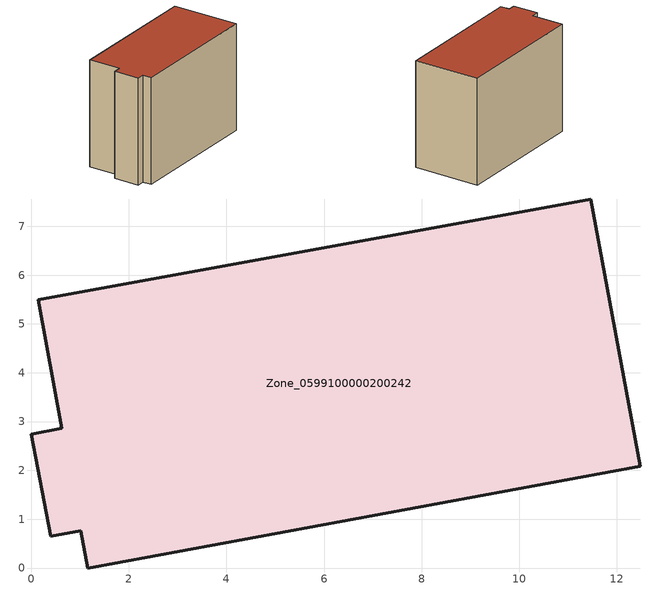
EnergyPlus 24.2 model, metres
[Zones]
Zone_0599100000200242
 floor ground (C_G): 12.48,2.08 1.16,0 1.02,0.76 0.4,0.65 0,2.74 0.63,2.86 0.14,5.5 11.46,7.56 z0
 wall outside (C_F): 0.4,0.65 1.02,0.76 1.16,0 12.48,2.08 11.46,7.56 0.14,5.5 0.63,2.86 0,2.74 0.4,0.65 z0:8.96
 roof outside (C_R): 12.48,2.08 11.46,7.56 0.14,5.5 0.63,2.86 0,2.74 0.4,0.65 1.02,0.76 1.16,0 z8.96
[BUILDING]
Pand.0599100000200242: North Axis=0; Terrain=City; Loads Convergence Tolerance Value=0.04; Temperature Convergence Tolerance Value=0.4; Solar Distribution=FullExterior; Maximum Number of Warmup Days=25; Minimum Number of Warmup Days=1
[Site:Location]
Rotterdam.The.Hague.AP_ZH_NLD Design_Conditions: Latitude=51.96; Longitude=4.45; Time Zone=1; Elevation=-4.5
[SITE:GROUNDTEMPERATURE:BUILDINGSURFACE]
18, 18, 18, 18, 18, 18, 18, 18, 18, 18, 18, 18
[MATERIAL] Thermal Absorptance=0.9; Solar Absorptance=0.7; Visible Absorptance=0.7
Name | Roughness | Thickness | Conductivity | Density | Specific Heat
G.TI.1946 | MediumSmooth | 0.15 | 1 | 540 | 1210
F.TI.1946 | Rough | 0.3 | 0.857143 | 1920 | 840
R.TI.1946 | MediumRough | 0.2 | 0.1 | 1500 | 1000
[CONSTRUCTION]
C_G: G.TI.1946
C_F: F.TI.1946
C_R: R.TI.1946
[ZONE]
Zone_0599100000200242: Type=1; Multiplier=1; Ceiling Height=Autocalculate; Volume=Autocalculate; Floor Area=autocalculate; Part of Total Floor Area=Yes
[ZONEINFILTRATION:DESIGNFLOWRATE]
Infil_Zone_0599100000200242: Zone or ZoneList or Space or SpaceList=Zone_0599100000200242; Schedule=AlwaysOn; Design Flow Rate Calculation Method=Flow/Area; Flow Rate per Floor Area=0.003; Constant Term Coefficient=1; Temperature Term Coefficient=0; Velocity Term Coefficient=0; Velocity Squared Term Coefficient=0
[HVACTEMPLATE:ZONE:IDEALLOADSAIRSYSTEM]
Zone_0599100000200242: Maximum Heating Supply Air Temperature=50; Minimum Cooling Supply Air Temperature=13; Maximum Heating Supply Air Humidity Ratio=0.0156; Minimum Cooling Supply Air Humidity Ratio=0.0077; Heating Limit=NoLimit; Cooling Limit=NoLimit; Dehumidification Control Type=ConstantSensibleHeatRatio; Cooling Sensible Heat Ratio=0.7; Dehumidification Setpoint=60; Humidification Control Type=None; Humidification Setpoint=30; Outdoor Air Method=None; Outdoor Air Flow Rate per Person=0.00944; Outdoor Air Flow Rate per Zone Floor Area=0; Outdoor Air Flow Rate per Zone=0; Demand Controlled Ventilation Type=None; Outdoor Air Economizer Type=NoEconomizer; Heat Recovery Type=None; Sensible Heat Recovery Effectiveness=0.7; Latent Heat Recovery Effectiveness=0.65
[ZONECONTROL:THERMOSTAT]
ThermostatControl_Zone_0599100000200242: Zone or ZoneList=Zone_0599100000200242; Control Type Schedule=DualSetpointControlType; Control 1=Thermostat_Zone_0599100000200242; Temperature Difference Between Cutout And Setpoint=0
[THERMOSTATSETPOINT:DUALSETPOINT]
Thermostat_Zone_0599100000200242: Heating Setpoint Temperature Schedule=HeatingSetpoint_Zone_0599100000200242; Cooling Setpoint Temperature Schedule=CoolingSetpoint_Zone_0599100000200242
[SCHEDULE:COMPACT]
HeatingSetpoint_Zone_0599100000200242: Through: 12/31, For: AllDays, Until: 24:00, 21
CoolingSetpoint_Zone_0599100000200242: Through: 12/31, For: AllDays, Until: 24:00, 24
DualSetpointControlType: Through: 12/31, For: AllDays, Until: 24:00, 4
AlwaysOn: Through: 12/31, For: AllDays, Until: 24:00, 1
